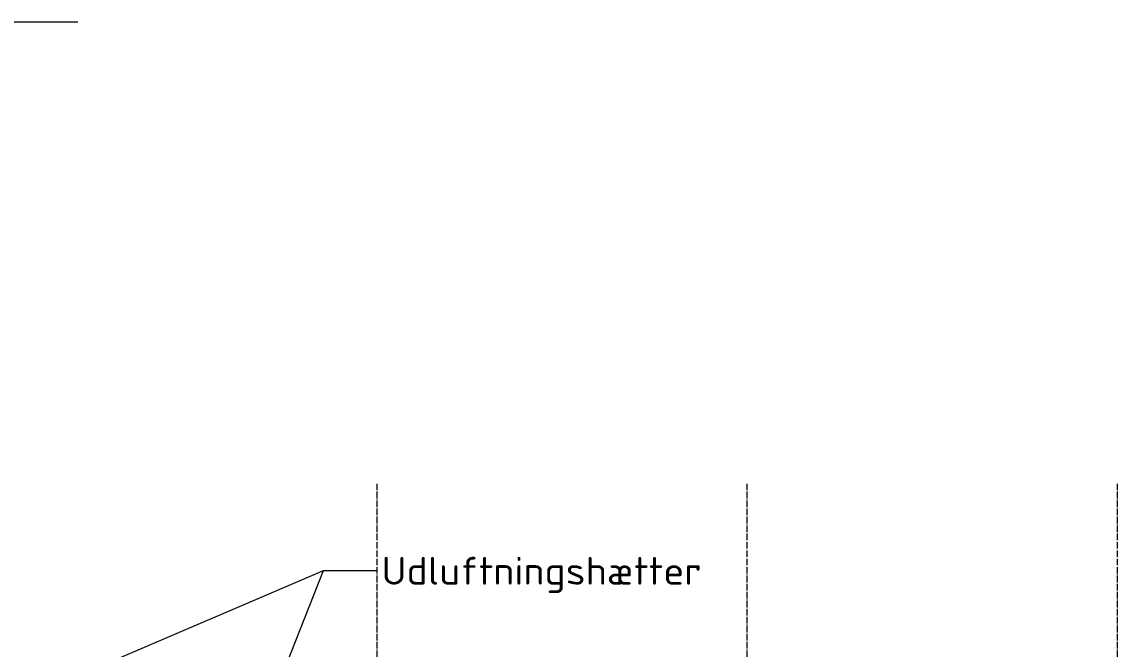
# Model space of a CAD drawing. Header units: millimetres. Extents: x -17350 to 3652, y -2474 to 12378.
# Drawn here: x -6779 to -3229, y 10344 to 12378 of the extents above; entities that cross this region are included whole.
import ezdxf

# ---------------------------------------------------------------- set-up
doc = ezdxf.new("R2010")
doc.units = ezdxf.units.MM
doc.linetypes.add('CENTERLINE', pattern=[27, 20, -3, 1, -3])
doc.layers.get('0').update_dxf_attribs({"lineweight": 9})
doc.layers.add('MODUL', color=8, linetype='CENTERLINE', lineweight=9)
doc.layers.add('TEKST', color=4, linetype='Continuous', lineweight=9)
doc.styles.add('ROMANT', font='romant.shx')

# ---------------------------------------------------------------- blocks, each defined once
blk = doc.blocks.new('_30X42')
at = {"color": 1}
blk.add_line((205, 297), (215, 297), dxfattribs=at)

msp = doc.modelspace()

# ---------------------------------------------------------------- linework, layer by layer
at = {"layer": 'MODUL', "linetype": 'CENTERLINE'}
for p, q in [((-5629.4, 10879.7), (-5629.4, 2130.6)), ((-4429.4, 10879.7), (-4429.4, 2130.6)), ((-3229.4, 10879.7), (-3229.4, 2130.6))]:
    msp.add_line(p, q, dxfattribs=at)
at = {"layer": 'TEKST'}
for p, q in [((-5802.4, 10597.9), (-6518.9, 10290.7)), ((-5802.4, 10597.9), (-5923.7, 10290.7)), ((-5629.2, 10597.9), (-5802.4, 10597.9))]:
    msp.add_line(p, q, dxfattribs=at)

# ---------------------------------------------------------------- block references
at = {"layer": 'TEKST', "xscale": 50, "yscale": 50, "zscale": 50}
msp.add_blockref('_30X42', (-17348.4, -2472.2), dxfattribs=at)

# ---------------------------------------------------------------- texts
at = {"layer": 'TEKST', "style": 'ROMANT'}
msp.add_text('Udluftningshætter', height=90, dxfattribs=at).set_placement((-5613.5, 10553.1))

doc.saveas('drawing.dxf')
